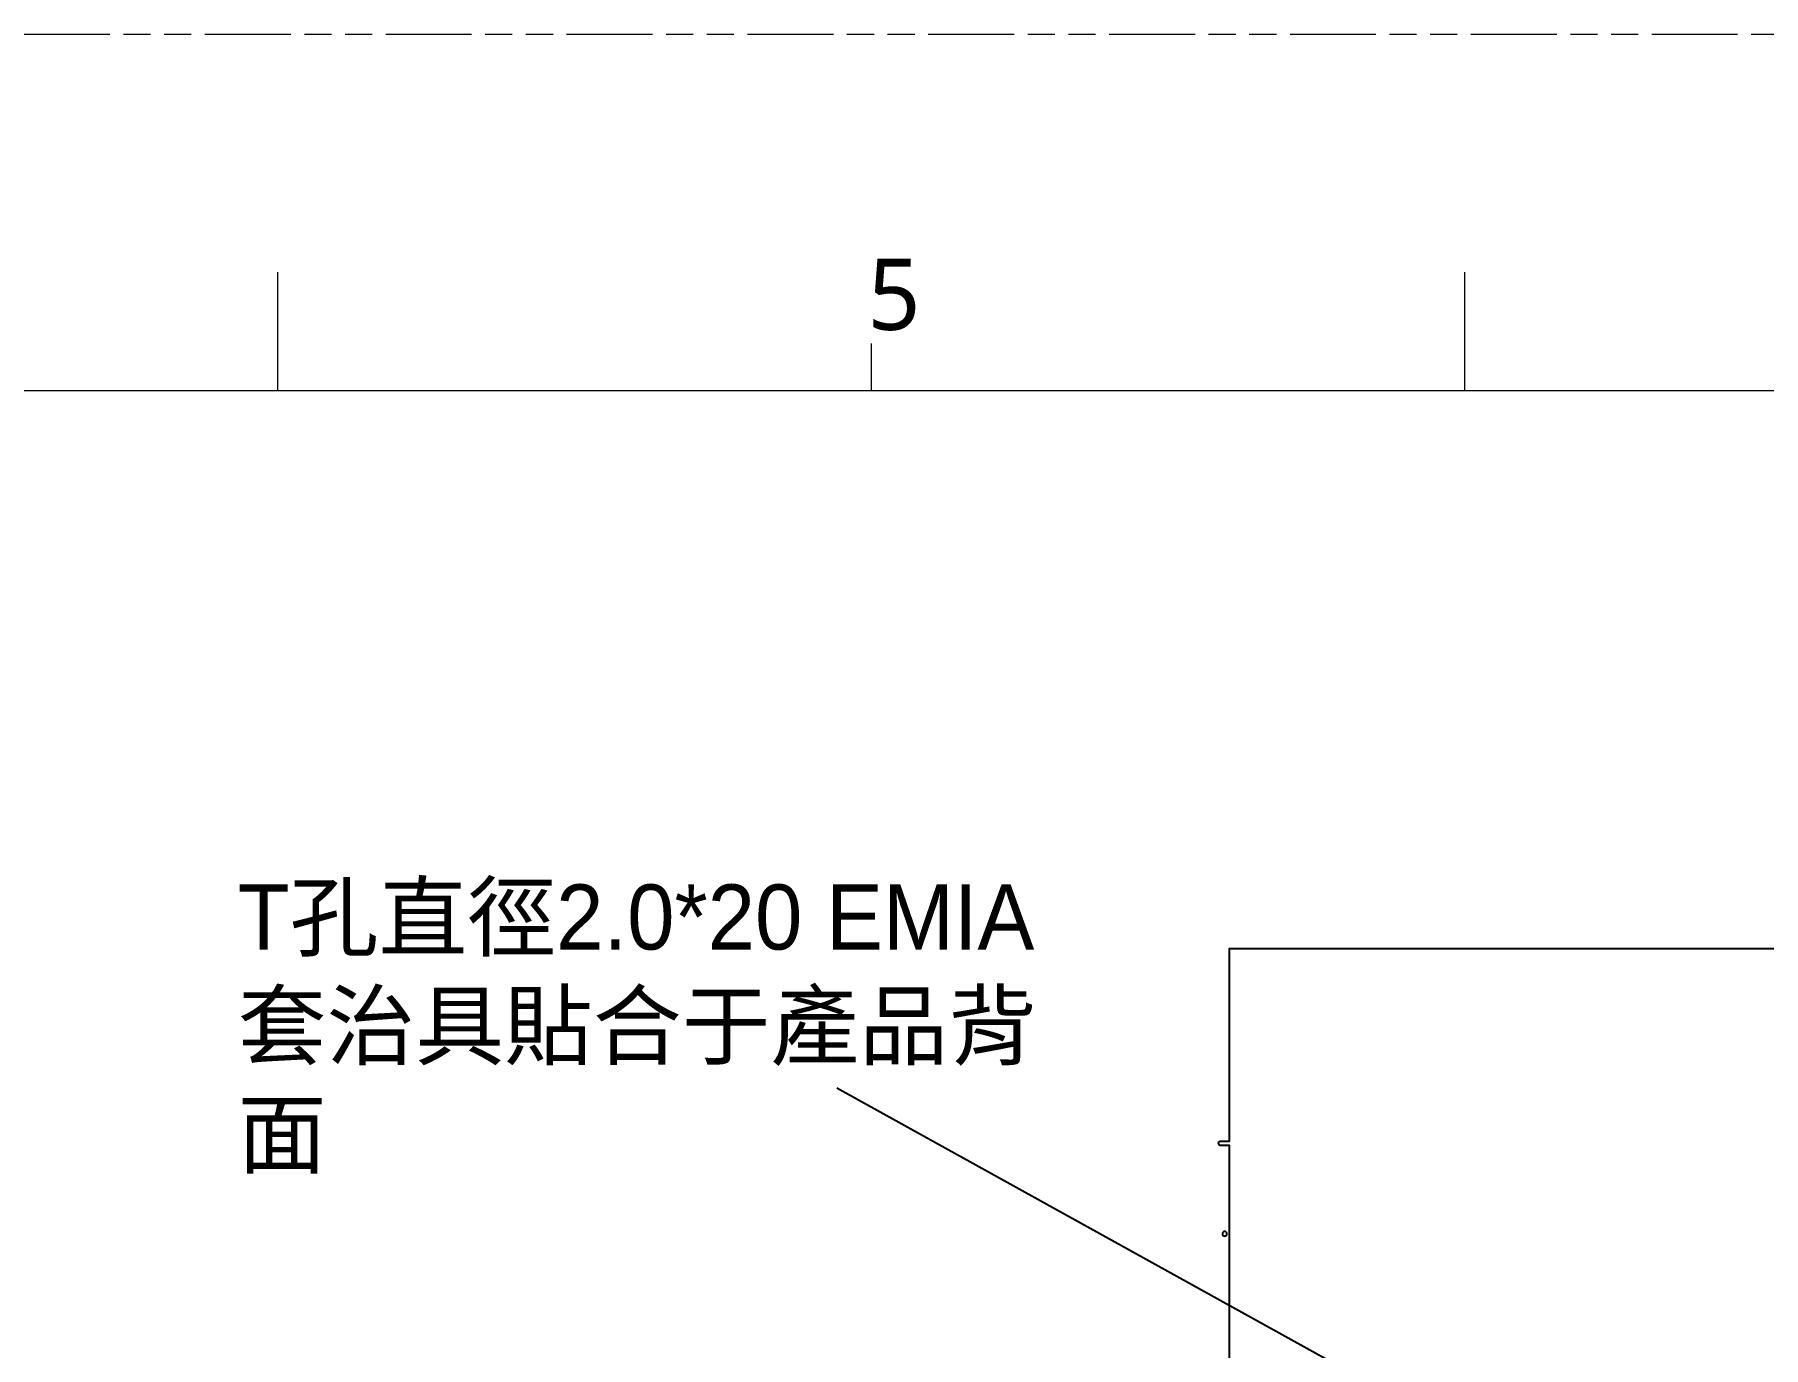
# Model space of a CAD drawing. Extents: x 2864 to 3941, y 2420 to 3182.
# Drawn here: x 3392.8 to 3584, y 3036.6 to 3181.8 of the extents above; entities that cross this region are included whole.
import ezdxf

# ---------------------------------------------------------------- set-up
doc = ezdxf.new("R2010")
doc.units = 0
doc.linetypes.add('PHANTOM', pattern=[29.5, 9.5, -1.5, 3, -1.5, 3, -1.5, 9.5])
doc.layers.get('0').update_dxf_attribs({"lineweight": 0})
doc.layers.add('btr2_panel', color=7, linetype='Continuous')
doc.layers.add('emia-block-b', color=5, linetype='Continuous')
doc.layers.add('備註', color=1, linetype='Continuous', lineweight=0)
doc.styles.get("Standard").update_dxf_attribs({"font": 'simplex.shx', "height": 2.7})

msp = doc.modelspace()

# ---------------------------------------------------------------- linework, layer by layer
at = {"lineweight": 0}
for p, q in [((3419.72774, 3142.38933), (3419.72774, 3155.51673)), ((3551.00174, 3142.38933), (3551.00174, 3155.51673)), ((3485.36474, 3142.38933), (3485.36474, 3147.64029)), ((3908.06702, 3142.38933), (2894.63174, 3142.38933))]:
    msp.add_line(p, q, dxfattribs=at)
at = {"layer": 'btr2_panel', "linetype": 'Continuous'}
msp.add_lwpolyline([(3804.92299, 2643.67608), (3804.92299, 2838.97608), (3805.92299, 2838.97608, 1), (3805.92299, 2839.37608), (3804.92299, 2839.37608), (3804.92299, 3034.67608), (3804.92299, 3058.97608), (3805.92299, 3058.97608, 1), (3805.92299, 3059.37608), (3804.92299, 3059.37608), (3804.92299, 3080.67608), (3791.92299, 3080.67608), (3537.92299, 3080.67608), (3524.92299, 3080.67608), (3524.92299, 3059.37608), (3523.92299, 3059.37608, 1), (3523.92299, 3058.97608), (3524.92299, 3058.97608), (3524.92299, 3034.67608)], format="xyb", dxfattribs=at)
msp.add_lwpolyline([(3524.67299, 3049.17608, 0.414222), (3524.42299, 3049.42608, 0.414222), (3524.17299, 3049.17608, 0.414222), (3524.42299, 3048.92608, 0.414222)], format="xyb", close=True, dxfattribs=at)
at = {"layer": 'emia-block-b', "linetype": 'Continuous'}
msp.add_line((3561.08175, 3021.23664), (3481.53803, 3065.25965), dxfattribs=at)
at = {"layer": '備註', "color": 2, "linetype": 'PHANTOM', "lineweight": 0}
msp.add_line((3941.15578, 3181.78733), (2864.43501, 3181.78733), dxfattribs=at)

# ---------------------------------------------------------------- texts
at = {"insert": (3484.9345, 3157.00439), "char_height": 7.87644, "width": 4.7954102, "attachment_point": 1}
msp.add_mtext('{\\fMicrosoft JhengHei|b0|i0|c136|p0;\\C0;5}', dxfattribs=at)
at = {"layer": 'emia-block-b', "insert": (3415.28493, 3087.80316), "char_height": 7.2, "width": 88.4745488, "attachment_point": 1}
msp.add_mtext('{\\fPMingLiU|b0|i0|c136|p18;T孔直徑2.0*20 EMIA套治具貼合于產品背面}', dxfattribs=at)

doc.saveas('drawing.dxf')
